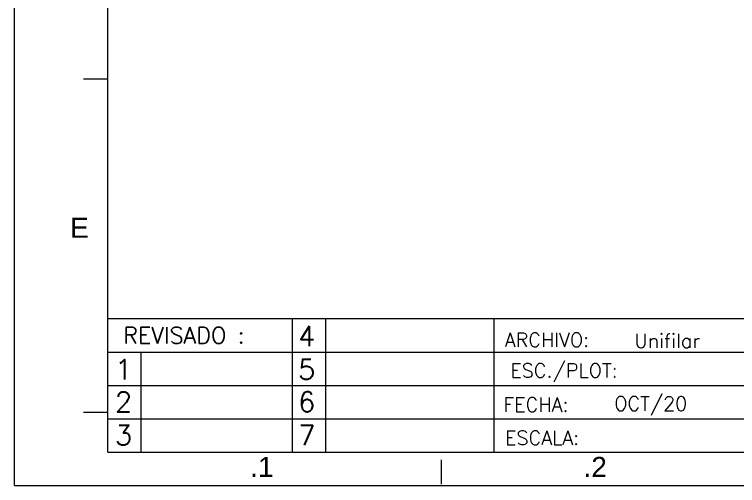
# Model space of a CAD drawing. Header units: inches. Extents: x 3989 to 4711, y 2881 to 3348.
# Drawn here: x 3989.4 to 4179.8, y 2881 to 3005 of the extents above; entities that cross this region are included whole.
import ezdxf
from ezdxf.enums import TextEntityAlignment as Align

# ---------------------------------------------------------------- set-up
doc = ezdxf.new("R2010")
doc.units = ezdxf.units.IN
doc.header["$MEASUREMENT"] = 0
doc.layers.add('CAJETIN', color=7, linetype='Continuous')
doc.layers.add('ROTULO', color=7, linetype='Continuous')
doc.styles.add('ROMAND', font='ROMANS.SHX')
doc.styles.add('ROMANS', font='romans')
doc.styles.add('SANSSERIF', font='sas_____.pfb')

msp = doc.modelspace()

# ---------------------------------------------------------------- linework, layer by layer
at = {"color": 18, "lineweight": 0, "true_color": 0x000000}
for p, q in [((3989.35502, 2880.95958), (3989.35502, 3348.05493)), ((4013.93899, 2889.73957), (4013.93899, 3339.27494)), ((4007.54745, 2988.07543), (4013.93899, 2988.07543)), ((4702.29002, 2924.85952), (4013.93899, 2924.85952)), ((4062.46941, 2924.85952), (4062.46941, 2889.73957)), ((4071.2494, 2924.85952), (4071.2494, 2889.73957)), ((4115.66854, 2924.85952), (4115.66854, 2889.73957)), ((4013.93899, 2916.07953), (4260.63433, 2916.07953)), ((4022.71897, 2889.73957), (4022.71897, 2916.07953)), ((4013.93899, 2907.29955), (4260.63433, 2907.29955)), ((4007.54745, 2900.27556), (4013.93899, 2900.27556)), ((4013.93899, 2898.51956), (4260.63433, 2898.51956)), ((4013.93899, 2889.73957), (4702.29002, 2889.73957)), ((4101.73886, 2887.73509), (4101.73886, 2881.34356)), ((3989.35502, 2880.95958), (4711.07001, 2880.95958))]:
    msp.add_line(p, q, dxfattribs=at)

# ---------------------------------------------------------------- texts
at = {"layer": 'CAJETIN', "color": 18, "lineweight": 0, "true_color": 0x000000, "style": 'ROMANS'}
for s, p in [('ARCHIVO:', (4129.63132, 2919.37209)), ('Unifilar', (4161.31077, 2919.17129)), ('ESC./PLOT:', (4134.10506, 2911.01438)), ('OCT/20', (4156.96287, 2902.26907)), ('FECHA:', (4126.7144, 2902.26907)), ('ESCALA:', (4128.36215, 2893.54535))]:
    msp.add_text(s, height=3.707914, dxfattribs=at).set_placement(p, align=Align.MIDDLE)
at = {"layer": 'ROTULO', "color": 18, "lineweight": 0, "true_color": 0x000000}
for s, height, style, p in [('E', 5.26799, 'SANSSERIF', (4006.48918, 2946.22562)), ('REVISADO :', 4.312692, 'ROMAND', (4033.99858, 2918.3831)), ('4', 5.26799, 'ROMAND', (4066.33881, 2917.66766)), ('1', 5.26799, 'ROMAND', (4018.101, 2908.92269)), ('5', 5.26799, 'ROMAND', (4066.33881, 2908.92269)), ('2', 5.26799, 'ROMAND', (4018.101, 2900.35223)), ('6', 5.26799, 'ROMAND', (4066.33881, 2900.35223)), ('3', 5.26799, 'ROMAND', (4018.101, 2891.61535)), ('7', 5.26799, 'ROMAND', (4066.33881, 2891.61535)), ('.1', 5.267993, 'SANSSERIF', (4054.53934, 2883.23805)), ('.2', 5.267993, 'SANSSERIF', (4142.33921, 2883.23805))]:
    msp.add_text(s, height=height, dxfattribs=dict(at, style=style)).set_placement(p, align=Align.CENTER)

doc.saveas('drawing.dxf')
